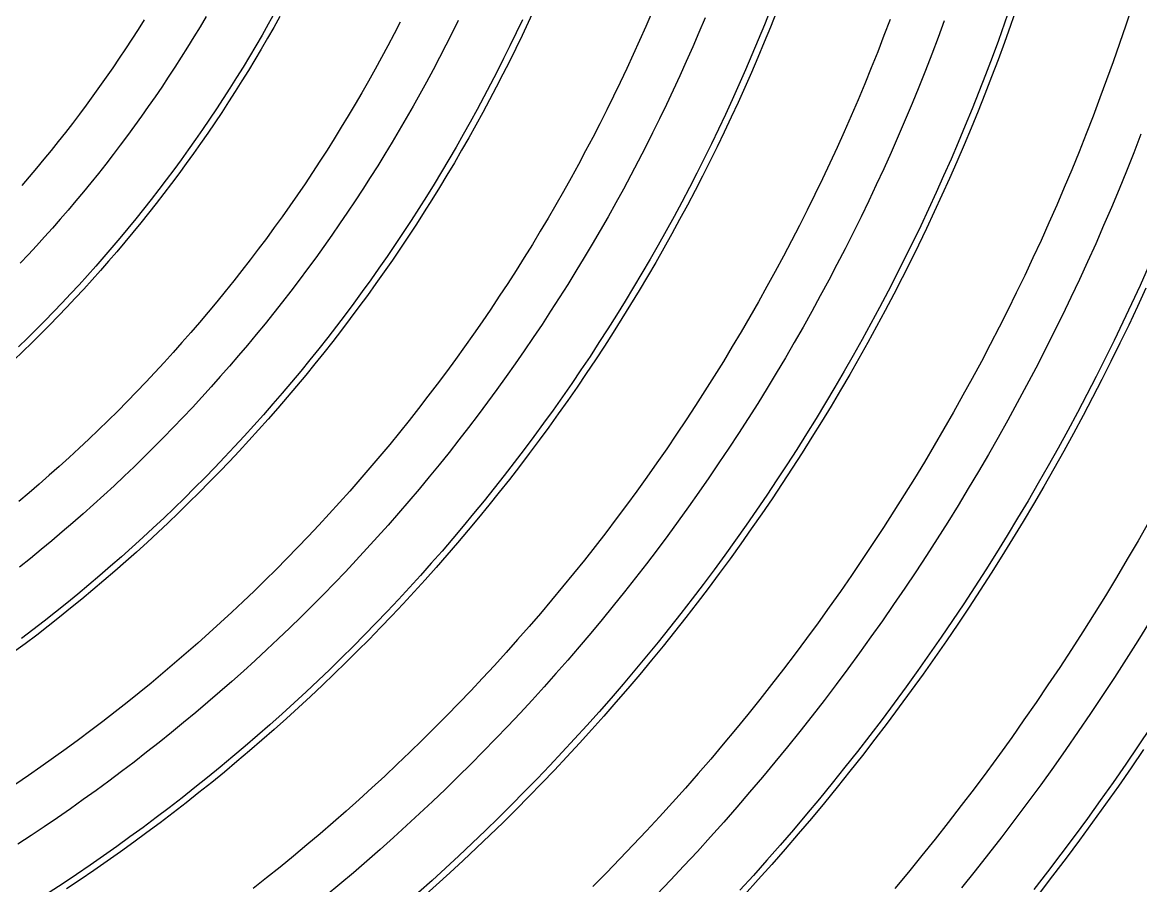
# Model space of a CAD drawing. Header units: metres. Extents: x 10 to 1210, y 10 to 2773.
# Drawn here: x 614.8 to 789.5, y 216.2 to 351 of the extents above; entities that cross this region are included whole.
import ezdxf

# ---------------------------------------------------------------- set-up
doc = ezdxf.new("R2010")
doc.units = ezdxf.units.M
for name, color, linetype in [('ACIKLIK', 5, 'Continuous'), ('CAM_SABLON', 4, 'Continuous'), ('DIS_KENAR_V91_Z3', 1, 'Continuous'), ('LAMBA_T4_Z4', 3, 'Continuous')]:
    doc.layers.add(name, color=color, linetype=linetype)

msp = doc.modelspace()

# ---------------------------------------------------------------- linework, layer by layer
at = {"layer": 'ACIKLIK'}
for points in [[(721.46, 351.7), (720.5, 349.42), (719.53, 347.15), (718.53, 344.89), (717.52, 342.64), (716.48, 340.4), (715.43, 338.17), (714.36, 335.94), (713.27, 333.73), (712.15, 331.52), (711.02, 329.33), (709.87, 327.14), (708.71, 324.96), (707.52, 322.8), (706.31, 320.64), (705.08, 318.5), (703.84, 316.37), (702.58, 314.24), (701.3, 312.13), (700, 310.03), (698.68, 307.94), (697.34, 305.87), (695.99, 303.8), (694.62, 301.75), (693.23, 299.71), (691.82, 297.68), (690.39, 295.66), (688.95, 293.66), (687.49, 291.67), (686.01, 289.69), (684.52, 287.72), (683.01, 285.77), (681.48, 283.83), (679.93, 281.9), (678.37, 279.99), (676.79, 278.09), (675.19, 276.21), (673.58, 274.34), (671.95, 272.48), (670.31, 270.64), (668.65, 268.81), (666.97, 266.99), (665.28, 265.2), (663.57, 263.41), (661.85, 261.64), (660.11, 259.89), (658.36, 258.15), (656.59, 256.43), (654.8, 254.72), (653.01, 253.03), (651.19, 251.35), (649.36, 249.69), (647.52, 248.05), (645.66, 246.42), (643.79, 244.81), (641.91, 243.21), (640.01, 241.63), (638.1, 240.07), (636.17, 238.52), (634.23, 236.99), (632.28, 235.48), (630.31, 233.99), (628.33, 232.51), (626.34, 231.05), (624.34, 229.61), (622.32, 228.18), (620.29, 226.77), (618.25, 225.38), (616.2, 224.01), (614.13, 222.66)], [(682.9, 351.28), (681.94, 349.34), (680.97, 347.41), (679.98, 345.49), (678.97, 343.57), (677.95, 341.66), (676.91, 339.77), (675.85, 337.88), (674.77, 336), (673.68, 334.13), (672.58, 332.27), (671.45, 330.42), (670.32, 328.58), (669.16, 326.75), (667.99, 324.93), (666.8, 323.12), (665.6, 321.32), (664.38, 319.53), (663.15, 317.75), (661.9, 315.99), (660.64, 314.23), (659.36, 312.48), (658.06, 310.75), (656.75, 309.03), (655.43, 307.32), (654.09, 305.62), (652.73, 303.93), (651.36, 302.25), (649.98, 300.59), (648.58, 298.94), (647.17, 297.3), (645.74, 295.67), (644.3, 294.06), (642.84, 292.45), (641.38, 290.86), (639.89, 289.29), (638.4, 287.72), (636.89, 286.17), (635.36, 284.64), (633.83, 283.11), (632.28, 281.6), (630.71, 280.11), (629.14, 278.62), (627.55, 277.16), (625.94, 275.7), (624.33, 274.26), (622.7, 272.83), (621.06, 271.42), (619.41, 270.02), (617.75, 268.64), (616.07, 267.27), (614.38, 265.91)], [(643.53, 351.89), (642.58, 350.3), (641.61, 348.71), (640.63, 347.13), (639.64, 345.56), (638.64, 343.99), (637.62, 342.44), (636.58, 340.89), (635.54, 339.36), (634.48, 337.83), (633.41, 336.31), (632.32, 334.8), (631.22, 333.3), (630.11, 331.81), (628.98, 330.33), (627.85, 328.86), (626.7, 327.4), (625.53, 325.95), (624.36, 324.52), (623.17, 323.09), (621.97, 321.67), (620.75, 320.26), (619.53, 318.86), (618.29, 317.48), (617.04, 316.1), (615.78, 314.73), (614.5, 313.38)], [(758.82, 351.24), (757.86, 348.63), (756.88, 346.04), (755.87, 343.45), (754.84, 340.88), (753.79, 338.31), (752.72, 335.75), (751.62, 333.2), (750.51, 330.66), (749.37, 328.13), (748.21, 325.61), (747.02, 323.1), (745.82, 320.6), (744.59, 318.11), (743.34, 315.63), (742.07, 313.16), (740.78, 310.71), (739.46, 308.26), (738.13, 305.83), (736.77, 303.41), (735.4, 301), (734, 298.6), (732.58, 296.22), (731.14, 293.85), (729.68, 291.49), (728.2, 289.14), (726.7, 286.8), (725.18, 284.48), (723.63, 282.18), (722.07, 279.88), (720.49, 277.6), (718.89, 275.34), (717.27, 273.08), (715.63, 270.85), (713.97, 268.62), (712.29, 266.41), (710.59, 264.22), (708.87, 262.04), (707.13, 259.88), (705.38, 257.73), (703.6, 255.59), (701.81, 253.48), (700, 251.37), (698.17, 249.29), (696.32, 247.22), (694.45, 245.16), (692.57, 243.12), (690.67, 241.1), (688.75, 239.1), (686.81, 237.11), (684.86, 235.14), (682.89, 233.19), (680.9, 231.25), (678.9, 229.33), (676.88, 227.43), (674.84, 225.55), (672.78, 223.68), (670.71, 221.83), (668.63, 220), (666.52, 218.19), (664.41, 216.4), (662.27, 214.62)], [(789.55, 333.5), (788.44, 330.63), (787.3, 327.76), (786.13, 324.91), (784.94, 322.07), (783.72, 319.24), (782.48, 316.42), (781.22, 313.61), (779.93, 310.82), (778.61, 308.03), (777.27, 305.26), (775.91, 302.49), (774.53, 299.74), (773.11, 297), (771.68, 294.28), (770.22, 291.56), (768.74, 288.86), (767.24, 286.17), (765.71, 283.5), (764.15, 280.84), (762.58, 278.19), (760.98, 275.56), (759.36, 272.94), (757.72, 270.33), (756.05, 267.74), (754.36, 265.17), (752.65, 262.61), (750.92, 260.06), (749.16, 257.53), (747.38, 255.01), (745.58, 252.51), (743.76, 250.03), (741.92, 247.56), (740.05, 245.11), (738.17, 242.67), (736.26, 240.25), (734.33, 237.85), (732.38, 235.46), (730.41, 233.1), (728.42, 230.75), (726.41, 228.41), (724.38, 226.1), (722.33, 223.8), (720.26, 221.52), (718.17, 219.25), (716.06, 217.01), (713.93, 214.79)], [(790.82, 257.27), (789.04, 254.39), (787.24, 251.53), (785.4, 248.68), (783.55, 245.85), (781.67, 243.03), (779.76, 240.23), (777.83, 237.45), (775.88, 234.69), (773.9, 231.94), (771.9, 229.21), (769.87, 226.5), (767.82, 223.8), (765.75, 221.12), (763.65, 218.46), (761.53, 215.82)]]:
    msp.add_lwpolyline(points, dxfattribs=at)
at = {"layer": 'CAM_SABLON'}
for points in [[(731.68, 352.98), (730.74, 350.61), (729.77, 348.26), (728.79, 345.91), (727.78, 343.57), (726.76, 341.23), (725.71, 338.91), (724.64, 336.6), (723.55, 334.29), (722.45, 332), (721.32, 329.71), (720.17, 327.43), (719.01, 325.17), (717.82, 322.91), (716.61, 320.67), (715.39, 318.44), (714.14, 316.21), (712.88, 314), (711.6, 311.8), (710.29, 309.61), (708.97, 307.43), (707.63, 305.26), (706.27, 303.11), (704.89, 300.97), (703.49, 298.83), (702.08, 296.72), (700.64, 294.61), (699.19, 292.52), (697.72, 290.43), (696.23, 288.37), (694.73, 286.31), (693.2, 284.27), (691.66, 282.24), (690.1, 280.23), (688.52, 278.23), (686.93, 276.24), (685.31, 274.27), (683.68, 272.31), (682.04, 270.36), (680.38, 268.43), (678.69, 266.52), (677, 264.61), (675.28, 262.73), (673.56, 260.86), (671.81, 259), (670.05, 257.16), (668.27, 255.33), (666.48, 253.52), (664.67, 251.73), (662.84, 249.95), (661, 248.19), (659.14, 246.44), (657.27, 244.72), (655.39, 243), (653.48, 241.31), (651.57, 239.62), (649.64, 237.96), (647.69, 236.32), (645.73, 234.69), (643.76, 233.07), (641.77, 231.48), (639.77, 229.9), (637.76, 228.34), (635.73, 226.8), (633.69, 225.27), (631.63, 223.77), (629.57, 222.28), (627.48, 220.81), (625.39, 219.36), (623.28, 217.92), (621.17, 216.51), (619.03, 215.11)], [(769.18, 353.54), (768.24, 350.85), (767.28, 348.16), (766.29, 345.48), (765.28, 342.81), (764.25, 340.15), (763.19, 337.5), (762.11, 334.86), (761, 332.23), (759.88, 329.61), (758.73, 327), (757.56, 324.4), (756.36, 321.8), (755.15, 319.22), (753.91, 316.65), (752.64, 314.09), (751.36, 311.55), (750.05, 309.01), (748.72, 306.48), (747.37, 303.97), (746, 301.47), (744.61, 298.98), (743.19, 296.5), (741.75, 294.04), (740.29, 291.58), (738.81, 289.14), (737.31, 286.72), (735.79, 284.3), (734.25, 281.9), (732.68, 279.52), (731.1, 277.14), (729.49, 274.79), (727.86, 272.44), (726.22, 270.11), (724.55, 267.79), (722.86, 265.49), (721.15, 263.21), (719.43, 260.94), (717.68, 258.68), (715.91, 256.44), (714.13, 254.21), (712.32, 252), (710.5, 249.81), (708.65, 247.63), (706.79, 245.47), (704.91, 243.32), (703.01, 241.19), (701.09, 239.08), (699.15, 236.99), (697.2, 234.91), (695.22, 232.85), (693.23, 230.8), (691.22, 228.78), (689.2, 226.77), (687.15, 224.78), (685.09, 222.8), (683.01, 220.85), (680.92, 218.91), (678.81, 216.99), (676.68, 215.09)], [(654.17, 352.37), (653.22, 350.68), (652.26, 349), (651.28, 347.33), (650.29, 345.66), (649.29, 344.01), (648.27, 342.36), (647.23, 340.72), (646.18, 339.09), (645.12, 337.47), (644.05, 335.86), (642.96, 334.26), (641.85, 332.67), (640.73, 331.08), (639.6, 329.51), (638.46, 327.95), (637.3, 326.4), (636.12, 324.86), (634.94, 323.32), (633.74, 321.8), (632.53, 320.29), (631.3, 318.79), (630.06, 317.3), (628.81, 315.82), (627.55, 314.36), (626.27, 312.9), (624.98, 311.45), (623.68, 310.02), (622.36, 308.6), (621.03, 307.19), (619.69, 305.79), (618.34, 304.4), (616.98, 303.02), (615.6, 301.66), (614.21, 300.31)], [(692.92, 351.39), (691.96, 349.36), (690.99, 347.34), (690, 345.33), (688.99, 343.32), (687.96, 341.33), (686.92, 339.35), (685.86, 337.37), (684.78, 335.4), (683.68, 333.45), (682.57, 331.5), (681.44, 329.56), (680.29, 327.64), (679.13, 325.72), (677.95, 323.81), (676.75, 321.91), (675.54, 320.03), (674.31, 318.15), (673.06, 316.29), (671.8, 314.43), (670.52, 312.59), (669.23, 310.76), (667.92, 308.94), (666.59, 307.13), (665.25, 305.33), (663.89, 303.55), (662.52, 301.78), (661.13, 300.01), (659.73, 298.26), (658.31, 296.53), (656.87, 294.8), (655.42, 293.09), (653.96, 291.39), (652.48, 289.71), (650.99, 288.03), (649.48, 286.37), (647.96, 284.73), (646.42, 283.09), (644.87, 281.47), (643.31, 279.87), (641.73, 278.27), (640.13, 276.69), (638.53, 275.13), (636.91, 273.58), (635.27, 272.04), (633.63, 270.52), (631.97, 269.01), (630.29, 267.52), (628.61, 266.04), (626.91, 264.58), (625.2, 263.13), (623.47, 261.69), (621.74, 260.27), (619.99, 258.87), (618.22, 257.48), (616.45, 256.11), (614.67, 254.75)], [(790.7, 312.76), (789.41, 309.88), (788.08, 307.01), (786.74, 304.16), (785.36, 301.31), (783.97, 298.48), (782.54, 295.66), (781.1, 292.85), (779.63, 290.05), (778.13, 287.27), (776.61, 284.5), (775.07, 281.74), (773.5, 279), (771.91, 276.27), (770.29, 273.56), (768.66, 270.86), (766.99, 268.17), (765.31, 265.5), (763.6, 262.84), (761.87, 260.2), (760.11, 257.57), (758.33, 254.96), (756.53, 252.37), (754.71, 249.79), (752.86, 247.22), (751, 244.67), (749.11, 242.14), (747.19, 239.63), (745.26, 237.13), (743.3, 234.65), (741.33, 232.19), (739.33, 229.74), (737.31, 227.31), (735.27, 224.9), (733.2, 222.51), (731.12, 220.13), (729.02, 217.77), (726.89, 215.44)], [(791.05, 240.88), (789.13, 238), (787.18, 235.14), (785.2, 232.29), (783.2, 229.46), (781.18, 226.65), (779.13, 223.86), (777.06, 221.08), (774.96, 218.32), (772.84, 215.58)]]:
    msp.add_lwpolyline(points, dxfattribs=at)
at = {"layer": 'DIS_KENAR_V91_Z3'}
for points in [[(788.11, 353.39), (787.17, 350.53), (786.2, 347.68), (785.21, 344.84), (784.19, 342), (783.15, 339.18), (782.09, 336.36), (780.99, 333.56), (779.88, 330.76), (778.74, 327.97), (777.57, 325.2), (776.39, 322.43), (775.17, 319.68), (773.94, 316.93), (772.68, 314.2), (771.39, 311.47), (770.08, 308.76), (768.75, 306.06), (767.4, 303.37), (766.02, 300.7), (764.62, 298.03), (763.19, 295.38), (761.74, 292.74), (760.27, 290.11), (758.78, 287.5), (757.26, 284.9), (755.72, 282.31), (754.16, 279.74), (752.58, 277.18), (750.97, 274.63), (749.34, 272.1), (747.69, 269.58), (746.02, 267.08), (744.32, 264.59), (742.61, 262.12), (740.87, 259.66), (739.11, 257.21), (737.33, 254.79), (735.53, 252.37), (733.71, 249.98), (731.86, 247.6), (730, 245.23), (728.12, 242.88), (726.21, 240.55), (724.29, 238.24), (722.34, 235.94), (720.37, 233.66), (718.39, 231.4), (716.38, 229.15), (714.36, 226.92), (712.32, 224.71), (710.25, 222.52), (708.17, 220.34), (706.07, 218.19), (703.95, 216.05)], [(713.14, 352.55), (712.19, 350.34), (711.23, 348.15), (710.24, 345.96), (709.23, 343.78), (708.21, 341.61), (707.17, 339.45), (706.11, 337.3), (705.03, 335.15), (703.93, 333.02), (702.81, 330.9), (701.67, 328.78), (700.52, 326.68), (699.35, 324.58), (698.16, 322.5), (696.95, 320.43), (695.72, 318.36), (694.48, 316.31), (693.21, 314.27), (691.93, 312.24), (690.63, 310.22), (689.32, 308.22), (687.99, 306.22), (686.63, 304.24), (685.27, 302.27), (683.88, 300.31), (682.48, 298.36), (681.06, 296.42), (679.62, 294.5), (678.17, 292.59), (676.7, 290.69), (675.22, 288.81), (673.72, 286.94), (672.2, 285.08), (670.66, 283.23), (669.11, 281.4), (667.55, 279.58), (665.96, 277.78), (664.36, 275.99), (662.75, 274.21), (661.12, 272.45), (659.48, 270.7), (657.82, 268.97), (656.14, 267.25), (654.45, 265.55), (652.75, 263.86), (651.03, 262.18), (649.3, 260.52), (647.55, 258.88), (645.79, 257.25), (644.01, 255.64), (642.22, 254.04), (640.42, 252.45), (638.6, 250.89), (636.77, 249.34), (634.92, 247.8), (633.06, 246.28), (631.19, 244.78), (629.31, 243.3), (627.41, 241.83), (625.5, 240.38), (623.58, 238.94), (621.64, 237.52), (619.69, 236.12), (617.73, 234.73), (615.76, 233.37), (613.78, 232.01)], [(633.85, 351.37), (632.9, 349.85), (631.93, 348.35), (630.95, 346.85), (629.95, 345.37), (628.95, 343.89), (627.93, 342.42), (626.89, 340.96), (625.85, 339.5), (624.79, 338.06), (623.72, 336.63), (622.64, 335.2), (621.54, 333.79), (620.43, 332.38), (619.31, 330.99), (618.18, 329.6), (617.04, 328.23), (615.88, 326.86), (614.72, 325.51)], [(750.37, 351.44), (749.41, 348.91), (748.43, 346.38), (747.43, 343.87), (746.4, 341.37), (745.36, 338.87), (744.29, 336.39), (743.2, 333.91), (742.09, 331.45), (740.96, 328.99), (739.8, 326.54), (738.63, 324.1), (737.43, 321.68), (736.21, 319.26), (734.97, 316.86), (733.71, 314.46), (732.43, 312.08), (731.13, 309.71), (729.81, 307.35), (728.47, 305), (727.11, 302.66), (725.72, 300.34), (724.32, 298.03), (722.89, 295.73), (721.45, 293.44), (719.99, 291.16), (718.5, 288.9), (717, 286.65), (715.48, 284.41), (713.94, 282.19), (712.38, 279.98), (710.8, 277.79), (709.2, 275.6), (707.58, 273.44), (705.94, 271.28), (704.28, 269.14), (702.61, 267.02), (700.92, 264.91), (699.2, 262.82), (697.47, 260.74), (695.73, 258.67), (693.96, 256.62), (692.18, 254.59), (690.37, 252.57), (688.56, 250.57), (686.72, 248.58), (684.87, 246.61), (683, 244.66), (681.11, 242.72), (679.2, 240.8), (677.28, 238.89), (675.34, 237), (673.39, 235.13), (671.42, 233.28), (669.43, 231.44), (667.43, 229.63), (665.41, 227.82), (663.38, 226.04), (661.33, 224.27), (659.26, 222.53), (657.18, 220.8), (655.09, 219.08), (652.98, 217.39), (650.86, 215.72)], [(673.84, 351.04), (672.88, 349.18), (671.91, 347.33), (670.92, 345.48), (669.91, 343.65), (668.89, 341.82), (667.85, 340), (666.79, 338.19), (665.72, 336.39), (664.63, 334.6), (663.53, 332.82), (662.41, 331.05), (661.28, 329.29), (660.13, 327.54), (658.97, 325.79), (657.79, 324.06), (656.6, 322.34), (655.39, 320.63), (654.16, 318.93), (652.93, 317.24), (651.67, 315.56), (650.4, 313.9), (649.12, 312.24), (647.83, 310.6), (646.52, 308.96), (645.19, 307.34), (643.85, 305.73), (642.5, 304.13), (641.13, 302.55), (639.75, 300.97), (638.35, 299.41), (636.95, 297.86), (635.52, 296.32), (634.09, 294.79), (632.64, 293.28), (631.18, 291.78), (629.71, 290.29), (628.22, 288.82), (626.72, 287.36), (625.21, 285.91), (623.68, 284.48), (622.14, 283.05), (620.59, 281.65), (619.03, 280.25), (617.45, 278.87), (615.87, 277.5), (614.27, 276.15)], [(790.74, 272.88), (789.09, 270), (787.42, 267.14), (785.72, 264.29), (784, 261.45), (782.26, 258.63), (780.49, 255.83), (778.69, 253.04), (776.88, 250.26), (775.03, 247.51), (773.17, 244.77), (771.28, 242.04), (769.36, 239.33), (767.43, 236.64), (765.47, 233.97), (763.48, 231.31), (761.47, 228.67), (759.44, 226.05), (757.39, 223.44), (755.32, 220.86), (753.22, 218.29), (751.1, 215.74)]]:
    msp.add_lwpolyline(points, dxfattribs=at)
at = {"layer": 'LAMBA_T4_Z4'}
for points in [[(694.77, 353.01), (693.83, 350.96), (692.87, 348.93), (691.89, 346.9), (690.89, 344.88), (689.88, 342.87), (688.85, 340.87), (687.8, 338.88), (686.73, 336.89), (685.65, 334.92), (684.55, 332.95), (683.43, 331), (682.3, 329.06), (681.15, 327.12), (679.98, 325.2), (678.8, 323.28), (677.59, 321.38), (676.38, 319.48), (675.14, 317.6), (673.89, 315.73), (672.62, 313.87), (671.34, 312.02), (670.04, 310.18), (668.73, 308.35), (667.39, 306.54), (666.05, 304.73), (664.69, 302.94), (663.31, 301.16), (661.91, 299.39), (660.5, 297.64), (659.08, 295.89), (657.64, 294.16), (656.18, 292.44), (654.71, 290.74), (653.23, 289.04), (651.73, 287.36), (650.22, 285.7), (648.69, 284.04), (647.15, 282.4), (645.59, 280.78), (644.02, 279.17), (642.43, 277.57), (640.83, 275.98), (639.22, 274.41), (637.6, 272.85), (635.96, 271.31), (634.3, 269.78), (632.64, 268.27), (630.96, 266.77), (629.26, 265.29), (627.56, 263.82), (625.84, 262.36), (624.11, 260.92), (622.36, 259.5), (620.61, 258.09), (618.84, 256.69), (617.06, 255.31), (615.27, 253.95), (613.46, 252.61)], [(770.13, 353.21), (769.19, 350.51), (768.22, 347.82), (767.23, 345.13), (766.21, 342.46), (765.18, 339.79), (764.12, 337.13), (763.03, 334.48), (761.93, 331.84), (760.8, 329.21), (759.64, 326.59), (758.47, 323.98), (757.27, 321.38), (756.05, 318.79), (754.8, 316.21), (753.54, 313.65), (752.25, 311.09), (750.94, 308.55), (749.61, 306.01), (748.25, 303.49), (746.88, 300.98), (745.48, 298.49), (744.06, 296), (742.61, 293.53), (741.15, 291.07), (739.67, 288.62), (738.16, 286.19), (736.63, 283.77), (735.08, 281.36), (733.51, 278.96), (731.92, 276.58), (730.31, 274.22), (728.68, 271.87), (727.03, 269.53), (725.36, 267.21), (723.66, 264.9), (721.95, 262.6), (720.22, 260.33), (718.47, 258.06), (716.7, 255.82), (714.9, 253.58), (713.09, 251.37), (711.26, 249.17), (709.41, 246.98), (707.54, 244.81), (705.66, 242.66), (703.75, 240.53), (701.83, 238.41), (699.88, 236.3), (697.92, 234.22), (695.94, 232.15), (693.95, 230.1), (691.93, 228.07), (689.9, 226.05), (687.85, 224.06), (685.78, 222.08), (683.7, 220.12), (681.59, 218.17), (679.47, 216.25), (677.34, 214.34)], [(655.04, 351.89), (654.09, 350.19), (653.12, 348.5), (652.14, 346.82), (651.15, 345.15), (650.14, 343.48), (649.11, 341.83), (648.08, 340.18), (647.02, 338.55), (645.96, 336.92), (644.88, 335.3), (643.78, 333.69), (642.67, 332.09), (641.55, 330.5), (640.41, 328.92), (639.26, 327.35), (638.1, 325.8), (636.92, 324.25), (635.73, 322.71), (634.52, 321.18), (633.3, 319.66), (632.07, 318.15), (630.83, 316.66), (629.57, 315.17), (628.3, 313.7), (627.02, 312.24), (625.72, 310.78), (624.41, 309.34), (623.09, 307.91), (621.76, 306.5), (620.41, 305.09), (619.05, 303.7), (617.68, 302.32), (616.3, 300.95), (614.91, 299.59), (613.5, 298.24)], [(732.61, 352.62), (731.66, 350.24), (730.7, 347.87), (729.71, 345.52), (728.7, 343.17), (727.67, 340.83), (726.62, 338.49), (725.55, 336.17), (724.46, 333.86), (723.35, 331.56), (722.22, 329.26), (721.06, 326.98), (719.89, 324.71), (718.7, 322.44), (717.49, 320.19), (716.26, 317.95), (715.01, 315.72), (713.75, 313.5), (712.46, 311.29), (711.15, 309.09), (709.82, 306.91), (708.48, 304.73), (707.11, 302.57), (705.73, 300.42), (704.33, 298.28), (702.91, 296.16), (701.47, 294.04), (700.01, 291.94), (698.54, 289.85), (697.04, 287.78), (695.53, 285.72), (694, 283.67), (692.45, 281.63), (690.89, 279.61), (689.3, 277.6), (687.7, 275.61), (686.09, 273.63), (684.45, 271.66), (682.8, 269.71), (681.13, 267.77), (679.44, 265.85), (677.74, 263.94), (676.02, 262.05), (674.29, 260.17), (672.53, 258.31), (670.77, 256.47), (668.98, 254.63), (667.18, 252.82), (665.37, 251.02), (663.53, 249.23), (661.69, 247.47), (659.83, 245.71), (657.95, 243.98), (656.06, 242.26), (654.15, 240.56), (652.23, 238.87), (650.29, 237.2), (648.34, 235.55), (646.37, 233.91), (644.39, 232.3), (642.4, 230.7), (640.39, 229.11), (638.37, 227.55), (636.33, 226), (634.28, 224.47), (632.22, 222.96), (630.15, 221.46), (628.06, 219.99), (625.96, 218.53), (623.84, 217.09), (621.72, 215.67)], [(790.32, 309.47), (788.99, 306.59), (787.64, 303.72), (786.26, 300.87), (784.86, 298.03), (783.44, 295.2), (781.98, 292.39), (780.51, 289.58), (779.01, 286.79), (777.49, 284.01), (775.94, 281.25), (774.37, 278.5), (772.77, 275.76), (771.15, 273.04), (769.51, 270.33), (767.84, 267.64), (766.15, 264.96), (764.44, 262.3), (762.7, 259.65), (760.94, 257.01), (759.16, 254.39), (757.35, 251.79), (755.52, 249.2), (753.67, 246.63), (751.8, 244.08), (749.9, 241.54), (747.99, 239.02), (746.05, 236.51), (744.09, 234.03), (742.1, 231.56), (740.1, 229.1), (738.07, 226.67), (736.03, 224.25), (733.96, 221.85), (731.87, 219.47), (729.76, 217.11), (727.63, 214.76)], [(789.96, 237.44), (788, 234.57), (786.02, 231.72), (784.02, 228.88), (781.99, 226.06), (779.93, 223.26), (777.86, 220.48), (775.75, 217.71), (773.63, 214.97)]]:
    msp.add_lwpolyline(points, dxfattribs=at)

doc.saveas('drawing.dxf')
